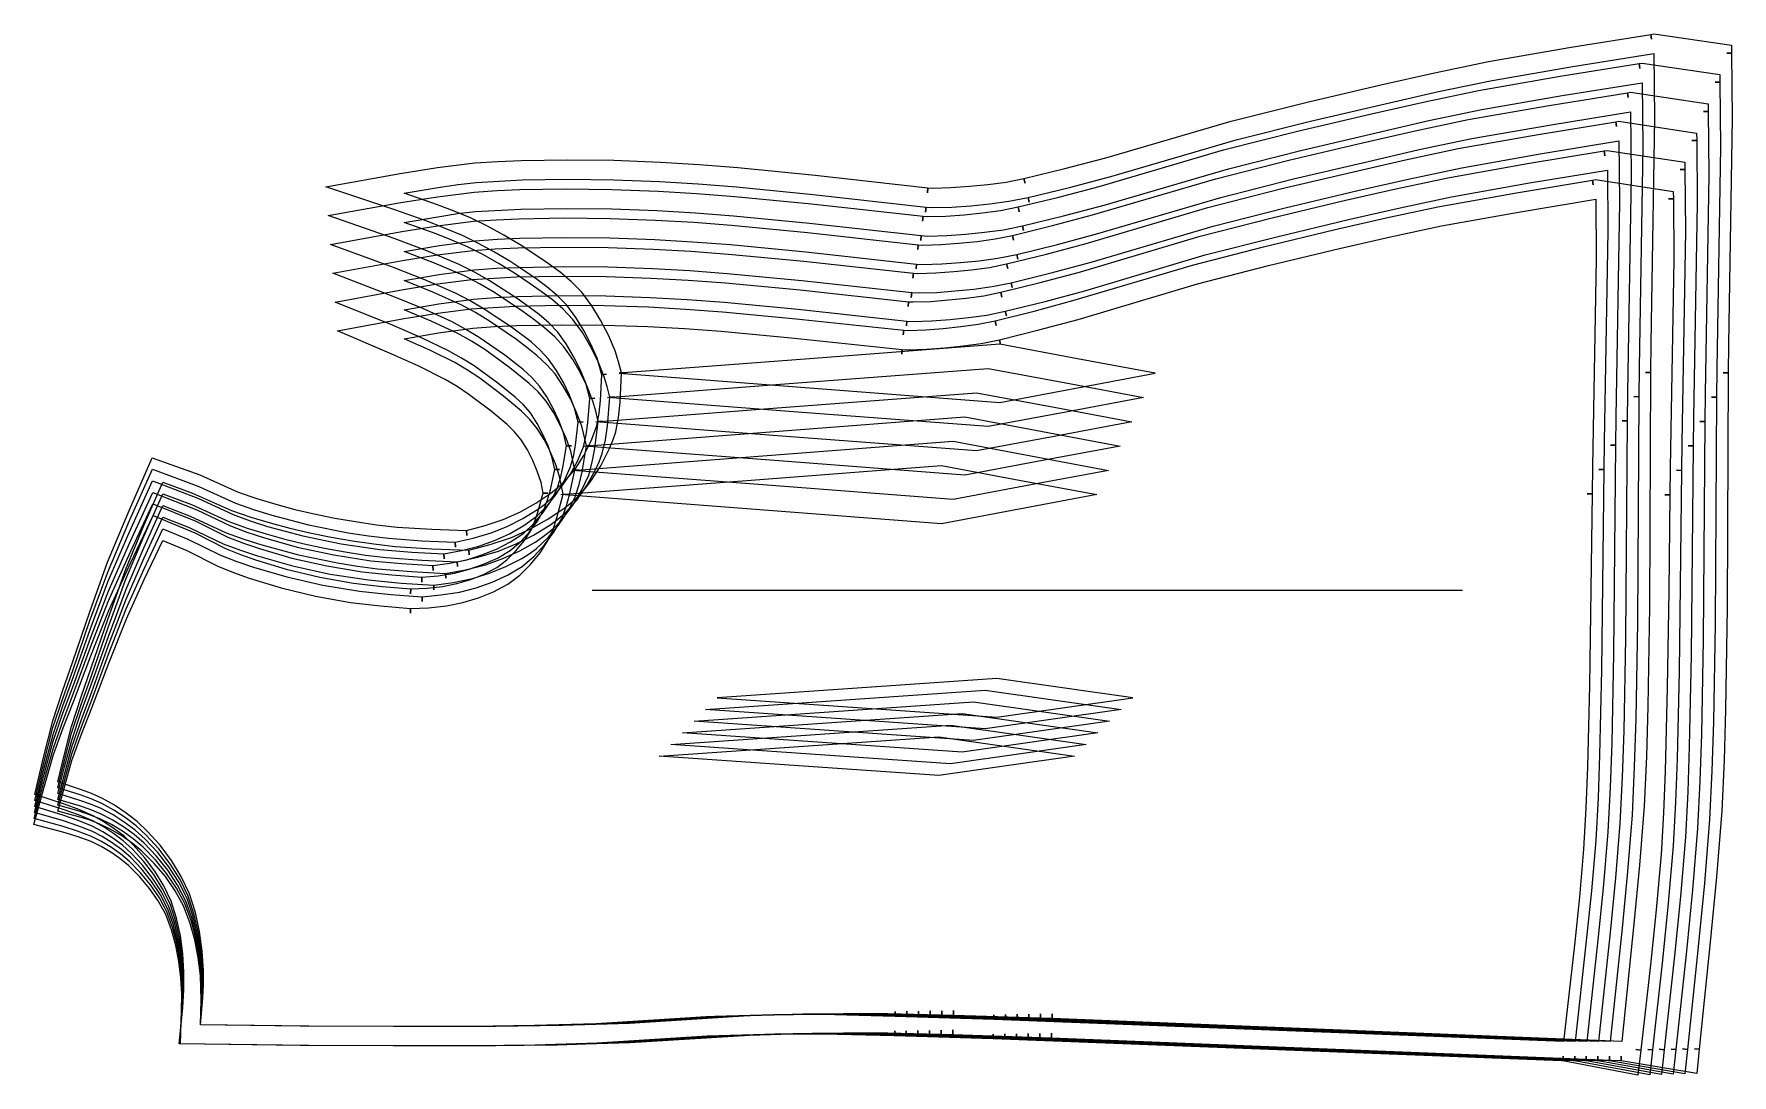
# Model space of a CAD drawing. Header units: inches. Extents: x 0 to 34.4, y 0 to 21.1.
import ezdxf

# ---------------------------------------------------------------- set-up
doc = ezdxf.new("R2010")
doc.units = ezdxf.units.IN

msp = doc.modelspace()

# ---------------------------------------------------------------- linework, layer by layer
at = {"layer": 'T001L001'}
for points in [[(0.021, 5.685), (0.193, 6.435), (0.382, 7.181), (0.579, 7.784), (0.791, 8.383), (1.133, 9.393), (1.494, 10.396), (1.937, 11.46), (2.396, 12.516), (3.364, 12.166), (4.14, 11.82), (4.518, 11.689), (4.902, 11.574), (5.288, 11.469), (5.678, 11.377), (6.097, 11.292), (6.518, 11.22), (6.941, 11.158), (7.366, 11.109), (8.065, 11.065), (8.766, 11.039), (8.777, 10.941), (8.766, 11.039), (9.145, 11.139), (9.515, 11.263), (9.852, 11.415), (10.175, 11.593), (10.48, 11.797), (10.623, 11.911), (10.758, 12.034), (10.969, 12.285), (11.146, 12.562), (11.296, 12.856), (11.41, 13.165), (11.459, 13.419), (11.486, 13.677), (11.509, 14.199), (11.607, 14.211), (11.509, 14.199), (11.415, 14.532), (11.292, 14.819), (11.147, 15.096), (10.986, 15.361), (10.801, 15.611), (10.609, 15.805), (10.399, 15.982), (10.178, 16.146), (9.95, 16.3), (9.645, 16.499), (9.333, 16.687), (9.014, 16.862), (8.686, 17.022), (8.006, 17.296), (7.315, 17.545), (5.919, 18.009), (7.424, 18.279), (8.178, 18.399), (8.936, 18.492), (9.405, 18.524), (9.875, 18.544), (10.816, 18.557), (11.758, 18.546), (12.699, 18.51), (13.485, 18.462), (14.269, 18.4), (15.837, 18.244), (18.121, 17.989), (18.112, 17.89), (18.121, 17.989), (18.215, 17.982), (18.59, 17.992), (18.964, 18.02), (19.338, 18.056), (19.71, 18.105), (20.07, 18.177), (20.091, 18.081), (20.07, 18.177), (20.9, 18.378), (21.726, 18.597), (24.27, 19.34), (25.784, 19.721), (27.304, 20.076), (28.393, 20.323), (29.487, 20.55), (31.16, 20.839), (32.778, 21.099), (32.794, 21.002), (32.778, 21.099), (32.838, 21.108), (34.414, 20.878), (34.415, 20.721), (34.317, 20.72), (34.415, 20.721), (34.424, 19.393), (34.349, 14.821), (34.343, 14.235), (34.245, 14.236), (34.343, 14.235), (34.325, 9.473), (34.292, 7.412), (34.262, 6.383), (34.214, 5.354), (34.109, 4.021), (33.982, 2.691), (33.758, 0.522), (33.66, 0.532), (33.758, 0.522), (33.707, 0.032), (32.175, 0.287), (32.179, 0.385), (32.175, 0.287), (32.15, 0.291), (20.625, 0.751), (20.628, 0.849), (20.625, 0.751), (18.627, 0.816), (18.63, 0.914), (18.627, 0.816), (17.048, 0.853), (15.777, 0.843), (14.507, 0.805), (12.088, 0.651), (10.724, 0.61), (9.358, 0.59), (7.615, 0.589), (5.566, 0.597), (2.944, 0.631), (3.015, 1.361), (3.037, 1.726), (3.041, 2.091), (3.018, 2.457), (2.968, 2.821), (2.892, 3.178), (2.781, 3.525), (2.631, 3.837), (2.45, 4.132), (2.242, 4.411), (2.011, 4.67), (1.826, 4.84), (1.628, 4.994), (1.419, 5.134), (1.2, 5.257), (0.913, 5.382), (0.619, 5.491), (0.021, 5.685)], [(0.485, 5.944), (0.617, 6.509), (0.761, 7.07), (0.955, 7.665), (1.163, 8.255), (1.503, 9.258), (1.861, 10.254), (2.229, 11.14), (2.61, 12.02), (3.217, 11.8), (4.005, 11.449), (4.395, 11.314), (4.791, 11.195), (5.19, 11.087), (5.592, 10.992), (6.022, 10.905), (6.455, 10.83), (6.889, 10.767), (7.325, 10.717), (8.069, 10.67), (8.814, 10.642), (8.825, 10.545), (8.814, 10.642), (9.251, 10.758), (9.678, 10.901), (10.05, 11.069), (10.407, 11.265), (10.743, 11.49), (10.901, 11.615), (11.05, 11.751), (11.175, 11.891), (11.29, 12.039), (11.493, 12.354), (11.664, 12.69), (11.735, 12.864), (11.793, 13.042), (11.851, 13.335), (11.881, 13.633), (11.908, 14.235), (12.006, 14.245), (11.908, 14.235), (11.851, 14.463), (11.78, 14.685), (11.644, 15), (11.487, 15.304), (11.31, 15.596), (11.107, 15.87), (10.896, 16.083), (10.666, 16.277), (10.424, 16.457), (10.173, 16.626), (9.854, 16.833), (9.528, 17.029), (9.195, 17.212), (8.853, 17.38), (8.521, 17.517), (8.184, 17.642), (7.503, 17.878), (8.233, 18.001), (8.599, 18.056), (8.966, 18.099), (9.894, 18.147), (10.824, 18.161), (11.754, 18.15), (12.683, 18.116), (13.463, 18.069), (14.242, 18.007), (15.798, 17.853), (18.085, 17.596), (18.076, 17.498), (18.085, 17.596), (18.218, 17.587), (18.606, 17.598), (18.993, 17.626), (19.38, 17.664), (19.765, 17.715), (20.157, 17.793), (20.178, 17.697), (20.157, 17.793), (20.995, 17.996), (21.83, 18.217), (24.372, 18.959), (25.879, 19.339), (27.392, 19.692), (28.474, 19.938), (29.561, 20.164), (31.199, 20.447), (32.841, 20.71), (32.85, 19.4), (32.775, 14.842), (32.769, 14.246), (32.67, 14.247), (32.769, 14.246), (32.75, 9.497), (32.718, 7.472), (32.688, 6.46), (32.641, 5.449), (32.548, 4.256), (32.436, 3.065), (32.191, 0.683), (20.639, 1.144), (20.643, 1.243), (20.639, 1.144), (18.638, 1.209), (18.641, 1.308), (18.638, 1.209), (17.048, 1.247), (15.769, 1.236), (14.49, 1.198), (12.072, 1.044), (10.713, 1.003), (9.354, 0.984), (7.616, 0.983), (5.569, 0.991), (3.373, 1.019), (3.421, 1.567), (3.436, 1.841), (3.437, 2.115), (3.411, 2.514), (3.357, 2.91), (3.274, 3.298), (3.153, 3.676), (2.987, 4.023), (2.786, 4.351), (2.556, 4.66), (2.298, 4.947), (2.091, 5.138), (1.869, 5.311), (1.634, 5.469), (1.387, 5.607), (1.168, 5.705), (0.943, 5.79), (0.485, 5.944)], [(0.018, 5.564), (0.193, 6.306), (0.385, 7.044), (0.582, 7.636), (0.794, 8.223), (1.136, 9.214), (1.497, 10.198), (1.94, 11.243), (2.4, 12.282), (3.343, 11.931), (4.088, 11.592), (4.451, 11.463), (4.819, 11.349), (5.565, 11.153), (6.372, 10.995), (6.779, 10.932), (7.187, 10.882), (7.862, 10.834), (8.539, 10.803), (8.547, 10.705), (8.539, 10.803), (8.906, 10.886), (9.266, 10.992), (9.593, 11.125), (9.908, 11.284), (10.206, 11.468), (10.347, 11.571), (10.48, 11.684), (10.69, 11.917), (10.869, 12.174), (11.022, 12.449), (11.141, 12.74), (11.197, 12.978), (11.231, 13.222), (11.271, 13.717), (11.369, 13.726), (11.271, 13.717), (11.188, 14.027), (11.074, 14.302), (10.94, 14.568), (10.79, 14.823), (10.617, 15.063), (10.436, 15.251), (10.239, 15.422), (9.815, 15.731), (9.23, 16.109), (8.928, 16.28), (8.617, 16.437), (7.965, 16.711), (7.303, 16.959), (5.964, 17.425), (7.44, 17.691), (8.179, 17.809), (8.922, 17.901), (9.387, 17.933), (9.852, 17.953), (10.785, 17.967), (11.718, 17.957), (12.651, 17.923), (13.429, 17.876), (14.207, 17.815), (15.76, 17.663), (18.023, 17.411), (18.014, 17.313), (18.023, 17.411), (18.116, 17.405), (18.488, 17.416), (18.858, 17.443), (19.228, 17.479), (19.597, 17.529), (19.953, 17.6), (19.974, 17.504), (19.953, 17.6), (20.775, 17.8), (21.593, 18.018), (24.113, 18.757), (25.613, 19.136), (27.118, 19.489), (28.197, 19.735), (29.281, 19.961), (30.939, 20.249), (32.542, 20.508), (32.557, 20.411), (32.542, 20.508), (32.602, 20.518), (34.178, 20.285), (34.179, 20.13), (34.081, 20.129), (34.179, 20.13), (34.188, 18.822), (34.113, 14.319), (34.107, 13.742), (34.009, 13.742), (34.107, 13.742), (34.082, 9.15), (34.047, 7.163), (34.016, 6.17), (33.968, 5.178), (33.865, 3.888), (33.74, 2.6), (33.521, 0.52), (33.423, 0.53), (33.521, 0.52), (33.469, 0.026), (31.939, 0.286), (31.943, 0.385), (31.939, 0.286), (31.913, 0.291), (20.389, 0.747), (20.392, 0.845), (20.389, 0.747), (18.391, 0.812), (18.394, 0.91), (18.391, 0.812), (16.836, 0.849), (15.585, 0.838), (14.335, 0.801), (11.954, 0.65), (10.61, 0.609), (9.266, 0.59), (7.55, 0.59), (5.532, 0.598), (2.949, 0.631), (3.011, 1.35), (3.029, 1.709), (3.029, 2.068), (3.002, 2.427), (2.95, 2.783), (2.871, 3.132), (2.758, 3.471), (2.608, 3.776), (2.427, 4.063), (2.221, 4.334), (1.992, 4.585), (1.809, 4.75), (1.614, 4.899), (1.407, 5.034), (1.191, 5.152), (0.905, 5.273), (0.613, 5.378), (0.018, 5.564)], [(0.485, 5.826), (0.618, 6.38), (0.763, 6.931), (0.957, 7.514), (1.165, 8.092), (1.506, 9.076), (1.864, 10.053), (2.23, 10.921), (2.61, 11.783), (3.193, 11.567), (3.949, 11.222), (4.325, 11.089), (4.705, 10.971), (5.089, 10.864), (5.476, 10.769), (5.89, 10.682), (6.306, 10.606), (6.723, 10.542), (7.143, 10.49), (7.86, 10.439), (8.578, 10.406), (8.586, 10.308), (8.578, 10.406), (9.001, 10.502), (9.416, 10.624), (9.778, 10.772), (10.127, 10.948), (10.458, 11.151), (10.614, 11.266), (10.761, 11.391), (10.886, 11.52), (11.002, 11.658), (11.207, 11.954), (11.383, 12.269), (11.457, 12.434), (11.52, 12.603), (11.585, 12.882), (11.625, 13.166), (11.672, 13.743), (11.77, 13.751), (11.672, 13.743), (11.62, 13.961), (11.555, 14.176), (11.429, 14.478), (11.283, 14.772), (11.117, 15.054), (10.926, 15.318), (10.727, 15.525), (10.51, 15.714), (10.28, 15.889), (10.042, 16.054), (9.74, 16.257), (9.43, 16.449), (9.113, 16.628), (8.789, 16.793), (8.473, 16.929), (8.151, 17.053), (7.503, 17.287), (8.226, 17.41), (8.589, 17.465), (8.953, 17.507), (9.872, 17.557), (10.793, 17.571), (11.714, 17.562), (12.635, 17.529), (13.408, 17.482), (14.18, 17.422), (15.722, 17.271), (17.988, 17.019), (17.979, 16.921), (17.988, 17.019), (18.12, 17.01), (18.504, 17.021), (18.888, 17.05), (19.271, 17.087), (19.652, 17.138), (20.04, 17.216), (20.062, 17.12), (20.04, 17.216), (20.871, 17.418), (21.697, 17.638), (24.215, 18.376), (25.708, 18.754), (27.207, 19.105), (28.279, 19.35), (29.355, 19.575), (30.978, 19.857), (32.604, 20.119), (32.613, 18.829), (32.539, 14.341), (32.532, 13.754), (32.434, 13.755), (32.532, 13.754), (32.507, 9.177), (32.473, 7.225), (32.443, 6.25), (32.396, 5.276), (32.304, 4.126), (32.194, 2.978), (31.954, 0.683), (20.403, 1.14), (20.407, 1.239), (20.403, 1.14), (18.402, 1.205), (18.405, 1.304), (18.402, 1.205), (16.837, 1.242), (15.577, 1.232), (14.318, 1.195), (11.937, 1.043), (10.599, 1.003), (9.261, 0.984), (7.55, 0.983), (5.535, 0.991), (3.373, 1.019), (3.415, 1.558), (3.426, 1.827), (3.425, 2.096), (3.395, 2.487), (3.337, 2.876), (3.251, 3.257), (3.129, 3.627), (2.963, 3.965), (2.761, 4.285), (2.532, 4.586), (2.276, 4.866), (2.071, 5.051), (1.851, 5.219), (1.618, 5.371), (1.375, 5.505), (1.158, 5.598), (0.936, 5.679), (0.485, 5.826)], [(0.015, 5.442), (0.193, 6.177), (0.388, 6.907), (0.585, 7.487), (0.797, 8.063), (1.14, 9.034), (1.5, 9.999), (1.944, 11.027), (2.403, 12.048), (3.323, 11.697), (4.036, 11.364), (4.384, 11.237), (4.737, 11.124), (5.452, 10.93), (6.227, 10.77), (7.009, 10.655), (7.66, 10.602), (8.312, 10.567), (8.319, 10.468), (8.312, 10.567), (8.669, 10.632), (9.019, 10.72), (9.336, 10.835), (9.642, 10.975), (9.934, 11.139), (10.203, 11.335), (10.412, 11.548), (10.592, 11.787), (10.749, 12.043), (10.873, 12.315), (10.935, 12.539), (10.977, 12.769), (11.033, 13.236), (11.132, 13.242), (11.033, 13.236), (10.961, 13.523), (10.857, 13.786), (10.733, 14.041), (10.594, 14.286), (10.433, 14.516), (10.264, 14.697), (10.078, 14.863), (9.679, 15.163), (9.128, 15.531), (8.841, 15.699), (8.548, 15.853), (7.924, 16.125), (7.291, 16.374), (6.01, 16.841), (7.456, 17.103), (8.18, 17.219), (8.908, 17.31), (9.368, 17.342), (9.83, 17.362), (10.754, 17.377), (11.678, 17.368), (12.602, 17.335), (13.374, 17.29), (14.144, 17.23), (15.683, 17.081), (17.926, 16.834), (17.917, 16.736), (17.926, 16.834), (18.018, 16.828), (18.385, 16.839), (18.752, 16.866), (19.119, 16.903), (19.484, 16.952), (19.836, 17.023), (19.858, 16.927), (19.836, 17.023), (20.651, 17.222), (21.461, 17.439), (23.957, 18.173), (25.441, 18.55), (26.933, 18.902), (28.002, 19.147), (29.075, 19.372), (30.718, 19.66), (32.305, 19.917), (32.321, 19.82), (32.305, 19.917), (32.366, 19.927), (33.942, 19.692), (33.943, 19.539), (33.845, 19.538), (33.943, 19.539), (33.951, 18.251), (33.877, 13.818), (33.871, 13.248), (33.772, 13.249), (33.871, 13.248), (33.839, 8.827), (33.803, 6.914), (33.771, 5.957), (33.723, 5.002), (33.621, 3.755), (33.498, 2.509), (33.285, 0.517), (33.187, 0.527), (33.285, 0.517), (33.231, 0.02), (31.703, 0.286), (31.706, 0.385), (31.703, 0.286), (31.677, 0.291), (20.153, 0.743), (20.156, 0.841), (20.153, 0.743), (18.155, 0.808), (18.157, 0.906), (18.155, 0.808), (16.624, 0.844), (15.393, 0.834), (14.163, 0.798), (11.819, 0.649), (10.496, 0.609), (9.173, 0.59), (7.484, 0.59), (5.498, 0.598), (2.953, 0.631), (3.006, 1.338), (3.02, 1.691), (3.017, 2.044), (2.987, 2.396), (2.931, 2.744), (2.85, 3.086), (2.736, 3.417), (2.586, 3.714), (2.405, 3.994), (2.201, 4.257), (1.973, 4.501), (1.792, 4.66), (1.599, 4.804), (1.395, 4.934), (1.182, 5.048), (0.898, 5.164), (0.607, 5.265), (0.015, 5.442)], [(0.011, 5.321), (0.193, 6.048), (0.391, 6.77), (0.588, 7.339), (0.8, 7.903), (1.143, 8.855), (1.504, 9.8), (1.947, 10.81), (2.407, 11.814), (3.303, 11.462), (3.984, 11.136), (4.317, 11.01), (4.655, 10.899), (5.339, 10.706), (6.081, 10.546), (6.831, 10.427), (7.458, 10.371), (8.087, 10.33), (8.09, 10.232), (8.087, 10.33), (8.432, 10.378), (8.773, 10.449), (9.08, 10.545), (9.378, 10.665), (9.663, 10.81), (9.928, 10.986), (10.135, 11.181), (10.317, 11.4), (10.477, 11.638), (10.607, 11.892), (10.674, 12.101), (10.723, 12.317), (10.796, 12.756), (10.894, 12.759), (10.796, 12.756), (10.733, 13.019), (10.639, 13.271), (10.526, 13.514), (10.397, 13.749), (10.248, 13.97), (10.09, 14.144), (9.917, 14.304), (9.543, 14.595), (9.024, 14.954), (8.755, 15.118), (8.477, 15.269), (7.884, 15.54), (7.279, 15.788), (6.058, 16.257), (7.472, 16.514), (8.181, 16.629), (8.894, 16.719), (9.35, 16.751), (9.807, 16.772), (10.722, 16.788), (11.638, 16.779), (12.554, 16.748), (13.318, 16.703), (14.082, 16.645), (15.607, 16.499), (17.828, 16.257), (17.819, 16.159), (17.828, 16.257), (17.919, 16.251), (18.283, 16.262), (18.646, 16.29), (19.009, 16.326), (19.37, 16.376), (19.719, 16.446), (19.741, 16.35), (19.719, 16.446), (20.526, 16.645), (21.328, 16.86), (23.8, 17.59), (25.27, 17.965), (26.747, 18.315), (27.806, 18.559), (28.869, 18.783), (30.497, 19.07), (32.068, 19.327), (32.084, 19.23), (32.068, 19.327), (32.129, 19.337), (33.706, 19.099), (33.707, 18.948), (33.608, 18.947), (33.707, 18.948), (33.715, 17.68), (33.641, 13.316), (33.635, 12.756), (33.536, 12.756), (33.635, 12.756), (33.596, 8.504), (33.558, 6.664), (33.526, 5.744), (33.478, 4.826), (33.376, 3.621), (33.256, 2.418), (33.048, 0.514), (32.95, 0.524), (33.048, 0.514), (32.994, 0.014), (31.467, 0.286), (31.47, 0.384), (31.467, 0.286), (31.44, 0.291), (19.917, 0.739), (19.92, 0.837), (19.917, 0.739), (17.919, 0.804), (17.921, 0.902), (17.919, 0.804), (16.413, 0.84), (15.201, 0.83), (13.991, 0.794), (11.684, 0.648), (10.383, 0.609), (9.08, 0.59), (7.418, 0.59), (5.464, 0.598), (2.958, 0.631), (3.002, 1.327), (3.012, 1.674), (3.005, 2.021), (2.971, 2.365), (2.913, 2.706), (2.829, 3.04), (2.714, 3.363), (2.564, 3.652), (2.384, 3.924), (2.18, 4.18), (1.954, 4.416), (1.776, 4.57), (1.585, 4.709), (1.384, 4.834), (1.174, 4.943), (0.89, 5.055), (0.6, 5.151), (0.011, 5.321)], [(0.485, 5.708), (0.619, 6.251), (0.765, 6.792), (0.959, 7.363), (1.168, 7.93), (1.508, 8.894), (1.866, 9.852), (2.231, 10.703), (2.61, 11.547), (3.169, 11.334), (3.894, 10.996), (4.254, 10.864), (4.62, 10.747), (5.36, 10.546), (6.156, 10.382), (6.558, 10.317), (6.962, 10.263), (7.651, 10.208), (8.342, 10.17), (8.348, 10.072), (8.342, 10.17), (8.751, 10.245), (9.153, 10.347), (9.506, 10.475), (9.848, 10.63), (10.172, 10.813), (10.326, 10.916), (10.473, 11.031), (10.597, 11.15), (10.713, 11.278), (10.922, 11.553), (11.102, 11.849), (11.246, 12.164), (11.319, 12.428), (11.369, 12.7), (11.436, 13.251), (11.534, 13.256), (11.436, 13.251), (11.389, 13.46), (11.331, 13.666), (11.215, 13.957), (11.078, 14.239), (10.924, 14.511), (10.745, 14.767), (10.558, 14.967), (10.353, 15.15), (10.136, 15.321), (9.912, 15.482), (9.333, 15.868), (9.032, 16.044), (8.725, 16.206), (8.119, 16.463), (7.503, 16.697), (8.219, 16.819), (8.939, 16.916), (9.394, 16.948), (9.85, 16.966), (10.762, 16.981), (11.675, 16.973), (12.587, 16.941), (13.353, 16.896), (14.118, 16.837), (15.646, 16.689), (17.891, 16.442), (17.882, 16.344), (17.891, 16.442), (18.021, 16.433), (18.402, 16.445), (18.782, 16.473), (19.161, 16.511), (19.539, 16.562), (19.924, 16.639), (19.945, 16.543), (19.924, 16.639), (20.747, 16.841), (21.565, 17.059), (24.059, 17.793), (25.537, 18.168), (27.022, 18.518), (28.084, 18.762), (29.15, 18.986), (30.757, 19.267), (32.368, 19.529), (32.376, 18.259), (32.302, 13.839), (32.296, 13.262), (32.198, 13.263), (32.296, 13.262), (32.265, 8.857), (32.228, 6.979), (32.198, 6.04), (32.151, 5.102), (32.06, 3.996), (31.953, 2.891), (31.718, 0.683), (20.167, 1.136), (20.17, 1.235), (20.167, 1.136), (18.166, 1.201), (18.169, 1.3), (18.166, 1.201), (16.625, 1.238), (15.386, 1.228), (14.146, 1.191), (11.802, 1.042), (10.486, 1.003), (9.168, 0.984), (7.485, 0.984), (5.501, 0.992), (3.373, 1.019), (3.408, 1.549), (3.416, 1.813), (3.412, 2.077), (3.378, 2.461), (3.318, 2.842), (3.229, 3.215), (3.106, 3.577), (2.938, 3.908), (2.737, 4.22), (2.508, 4.513), (2.255, 4.785), (2.05, 4.964), (1.832, 5.127), (1.603, 5.273), (1.362, 5.402), (1.148, 5.491), (0.93, 5.569), (0.485, 5.708)], [(0.485, 5.589), (0.767, 6.652), (0.962, 7.212), (1.17, 7.768), (1.511, 8.713), (1.868, 9.651), (2.233, 10.484), (2.61, 11.311), (3.145, 11.101), (3.839, 10.769), (4.184, 10.639), (4.534, 10.524), (5.243, 10.323), (6.007, 10.158), (6.78, 10.037), (7.442, 9.976), (8.105, 9.934), (8.109, 9.835), (8.105, 9.934), (8.501, 9.989), (8.891, 10.07), (9.235, 10.177), (9.569, 10.312), (9.887, 10.474), (10.039, 10.567), (10.184, 10.67), (10.425, 10.897), (10.636, 11.152), (10.822, 11.429), (10.973, 11.724), (11.054, 11.975), (11.112, 12.233), (11.199, 12.759), (11.298, 12.762), (11.199, 12.759), (11.106, 13.156), (11.001, 13.436), (10.874, 13.707), (10.731, 13.968), (10.565, 14.215), (10.389, 14.409), (10.197, 14.587), (9.993, 14.754), (9.781, 14.911), (9.235, 15.287), (8.951, 15.46), (8.66, 15.619), (8.087, 15.874), (7.503, 16.106), (8.213, 16.228), (8.925, 16.325), (9.376, 16.357), (9.827, 16.376), (10.731, 16.391), (11.635, 16.384), (12.539, 16.354), (13.298, 16.31), (14.056, 16.252), (15.569, 16.107), (17.794, 15.865), (17.785, 15.767), (17.794, 15.865), (17.923, 15.857), (18.3, 15.868), (18.677, 15.897), (19.052, 15.934), (19.426, 15.985), (19.808, 16.063), (19.829, 15.966), (19.808, 16.063), (20.622, 16.263), (21.433, 16.48), (23.903, 17.21), (25.367, 17.583), (26.837, 17.932), (27.889, 18.174), (28.944, 18.397), (30.536, 18.677), (32.132, 18.938), (32.14, 17.688), (32.066, 13.338), (32.06, 12.77), (31.962, 12.771), (32.06, 12.77), (32.022, 8.537), (31.984, 6.732), (31.952, 5.83), (31.906, 4.929), (31.817, 3.866), (31.711, 2.805), (31.482, 0.683), (19.931, 1.133), (19.934, 1.231), (19.931, 1.133), (17.93, 1.198), (17.932, 1.296), (17.93, 1.198), (16.414, 1.234), (15.194, 1.224), (13.974, 1.188), (11.668, 1.041), (10.372, 1.003), (9.076, 0.984), (7.419, 0.984), (5.467, 0.992), (3.373, 1.019), (3.401, 1.539), (3.399, 2.058), (3.362, 2.435), (3.298, 2.808), (3.207, 3.173), (3.082, 3.527), (2.913, 3.85), (2.712, 4.154), (2.485, 4.44), (2.233, 4.703), (2.03, 4.877), (1.814, 5.034), (1.587, 5.176), (1.35, 5.299), (1.139, 5.385), (0.923, 5.458), (0.485, 5.589)], [(0.003, 5.2), (0.191, 5.919), (0.394, 6.633), (0.592, 7.191), (0.803, 7.744), (1.147, 8.676), (1.507, 9.602), (1.951, 10.594), (2.411, 11.58), (3.283, 11.228), (3.933, 10.908), (4.25, 10.784), (4.573, 10.674), (5.227, 10.482), (5.936, 10.321), (6.654, 10.2), (7.257, 10.139), (7.862, 10.093), (7.863, 9.995), (7.862, 10.093), (8.197, 10.124), (8.528, 10.177), (8.825, 10.255), (9.116, 10.356), (9.394, 10.481), (9.655, 10.637), (9.861, 10.813), (10.044, 11.014), (10.206, 11.233), (10.341, 11.47), (10.414, 11.664), (10.47, 11.866), (10.558, 12.277), (10.657, 12.277), (10.558, 12.277), (10.506, 12.517), (10.421, 12.756), (10.318, 12.988), (10.201, 13.212), (10.063, 13.424), (9.917, 13.592), (9.756, 13.746), (9.407, 14.027), (8.921, 14.377), (8.667, 14.537), (8.407, 14.685), (7.843, 14.955), (7.268, 15.203), (6.106, 15.673), (7.49, 15.926), (8.183, 16.039), (8.879, 16.128), (9.784, 16.181), (10.691, 16.198), (11.598, 16.191), (12.505, 16.16), (13.263, 16.117), (14.019, 16.06), (15.53, 15.917), (17.73, 15.68), (17.722, 15.582), (17.73, 15.68), (17.82, 15.675), (18.181, 15.686), (18.54, 15.714), (18.9, 15.75), (19.257, 15.799), (19.603, 15.87), (19.624, 15.774), (19.603, 15.87), (20.401, 16.067), (21.195, 16.281), (23.643, 17.007), (25.099, 17.38), (26.562, 17.728), (27.611, 17.971), (28.663, 18.194), (30.276, 18.48), (31.832, 18.736), (31.848, 18.639), (31.832, 18.736), (31.893, 18.746), (33.47, 18.506), (33.47, 18.357), (33.372, 18.357), (33.47, 18.357), (33.478, 17.109), (33.405, 12.815), (33.399, 12.26), (33.3, 12.261), (33.399, 12.26), (33.353, 8.181), (33.313, 6.414), (33.28, 5.531), (33.233, 4.649), (33.132, 3.487), (33.013, 2.326), (32.812, 0.511), (32.714, 0.521), (32.812, 0.511), (32.756, 0.007), (31.231, 0.286), (31.234, 0.384), (31.231, 0.286), (31.203, 0.291), (19.68, 0.735), (19.684, 0.834), (19.68, 0.735), (17.682, 0.8), (17.685, 0.898), (17.682, 0.8), (16.201, 0.836), (15.01, 0.826), (13.819, 0.791), (11.55, 0.647), (10.269, 0.609), (8.988, 0.591), (7.353, 0.59), (5.43, 0.599), (2.963, 0.631), (2.998, 1.315), (3.004, 1.657), (2.993, 1.998), (2.956, 2.335), (2.895, 2.668), (2.809, 2.994), (2.692, 3.309), (2.542, 3.591), (2.362, 3.855), (2.16, 4.103), (1.936, 4.332), (1.759, 4.481), (1.571, 4.614), (1.372, 4.734), (1.165, 4.838), (0.882, 4.947), (0.592, 5.039), (0.003, 5.2)], [(0.485, 5.471), (0.769, 6.513), (0.964, 7.062), (1.172, 7.606), (1.513, 8.531), (1.871, 9.45), (2.234, 10.265), (2.61, 11.075), (3.122, 10.868), (3.784, 10.542), (4.113, 10.414), (4.448, 10.3), (5.127, 10.1), (5.858, 9.934), (6.598, 9.81), (7.233, 9.745), (7.869, 9.698), (7.87, 9.599), (7.869, 9.698), (8.251, 9.733), (8.629, 9.792), (8.963, 9.88), (9.289, 9.994), (9.602, 10.135), (9.895, 10.31), (10.137, 10.517), (10.351, 10.752), (10.541, 11.008), (10.699, 11.285), (10.788, 11.522), (10.856, 11.767), (10.963, 12.267), (11.062, 12.267), (10.963, 12.267), (10.881, 12.646), (10.786, 12.915), (10.67, 13.175), (10.539, 13.426), (10.385, 13.663), (10.221, 13.851), (10.041, 14.024), (9.65, 14.339), (9.137, 14.707), (8.87, 14.876), (8.596, 15.032), (8.055, 15.285), (7.503, 15.515), (8.206, 15.637), (8.912, 15.734), (9.358, 15.766), (9.805, 15.785), (10.7, 15.802), (11.596, 15.796), (12.491, 15.767), (13.243, 15.724), (13.994, 15.667), (15.493, 15.525), (17.697, 15.288), (17.688, 15.19), (17.697, 15.288), (17.825, 15.28), (18.198, 15.292), (18.571, 15.32), (18.943, 15.358), (19.314, 15.409), (19.691, 15.486), (19.713, 15.39), (19.691, 15.486), (20.498, 15.685), (21.301, 15.901), (23.746, 16.627), (25.196, 16.998), (26.652, 17.345), (27.693, 17.586), (28.739, 17.808), (30.316, 18.087), (31.896, 18.348), (31.903, 17.118), (31.83, 12.837), (31.824, 12.278), (31.725, 12.279), (31.824, 12.278), (31.779, 8.217), (31.739, 6.485), (31.707, 5.62), (31.66, 4.756), (31.573, 3.736), (31.47, 2.718), (31.246, 0.683), (19.694, 1.129), (19.698, 1.227), (19.694, 1.129), (17.694, 1.194), (17.696, 1.292), (17.694, 1.194), (16.202, 1.229), (15.002, 1.22), (13.802, 1.184), (11.533, 1.04), (10.259, 1.002), (8.984, 0.984), (7.354, 0.984), (5.433, 0.992), (3.373, 1.019), (3.395, 1.53), (3.387, 2.039), (3.346, 2.409), (3.279, 2.774), (3.185, 3.131), (3.058, 3.477), (2.889, 3.792), (2.688, 4.088), (2.461, 4.366), (2.211, 4.622), (2.01, 4.791), (1.796, 4.942), (1.572, 5.078), (1.337, 5.197), (1.129, 5.278), (0.917, 5.348), (0.485, 5.471)], [(0, 5.078), (0.19, 5.79), (0.396, 6.497), (0.595, 7.043), (0.807, 7.584), (1.15, 8.497), (1.51, 9.403), (1.955, 10.379), (2.416, 11.347), (3.263, 10.992), (3.882, 10.679), (4.184, 10.557), (4.491, 10.449), (5.115, 10.258), (5.792, 10.096), (6.477, 9.972), (7.057, 9.907), (7.638, 9.857), (7.636, 9.758), (7.638, 9.857), (7.963, 9.87), (8.285, 9.904), (8.573, 9.964), (8.855, 10.047), (9.126, 10.153), (9.383, 10.289), (9.588, 10.447), (9.772, 10.629), (9.937, 10.83), (10.078, 11.049), (10.156, 11.229), (10.218, 11.415), (10.321, 11.799), (10.419, 11.796), (10.321, 11.799), (10.279, 12.014), (10.203, 12.242), (10.11, 12.462), (10.004, 12.676), (9.878, 12.879), (9.743, 13.04), (9.594, 13.188), (9.27, 13.46), (8.816, 13.801), (8.579, 13.957), (8.336, 14.102), (7.802, 14.371), (7.258, 14.619), (6.156, 15.089), (7.508, 15.338), (8.185, 15.449), (8.865, 15.536), (9.761, 15.59), (10.66, 15.608), (11.559, 15.602), (12.457, 15.573), (13.207, 15.531), (13.956, 15.476), (15.453, 15.335), (17.633, 15.103), (17.624, 15.005), (17.633, 15.103), (17.721, 15.098), (18.078, 15.109), (18.434, 15.137), (18.79, 15.174), (19.144, 15.223), (19.486, 15.293), (19.507, 15.197), (19.486, 15.293), (20.276, 15.489), (21.063, 15.702), (23.486, 16.423), (24.928, 16.795), (26.377, 17.141), (27.415, 17.383), (28.457, 17.605), (30.055, 17.89), (31.595, 18.145), (31.611, 18.048), (31.595, 18.145), (31.657, 18.156), (33.233, 17.913), (33.234, 17.766), (33.136, 17.766), (33.234, 17.766), (33.242, 16.538), (33.168, 12.313), (33.162, 11.766), (33.064, 11.767), (33.162, 11.766), (33.142, 9.812), (33.11, 7.857), (33.068, 6.164), (33.035, 5.318), (32.987, 4.472), (32.888, 3.352), (32.771, 2.234), (32.575, 0.507), (32.477, 0.518), (32.575, 0.507), (32.517, 0), (30.994, 0.285), (30.998, 0.384), (30.994, 0.285), (30.966, 0.291), (19.444, 0.731), (19.448, 0.83), (19.444, 0.731), (17.446, 0.796), (17.449, 0.895), (17.446, 0.796), (15.989, 0.831), (14.818, 0.822), (13.646, 0.787), (11.415, 0.646), (10.156, 0.609), (8.895, 0.591), (7.287, 0.591), (5.396, 0.599), (2.968, 0.631), (2.994, 1.303), (2.995, 1.639), (2.98, 1.974), (2.94, 2.303), (2.876, 2.629), (2.789, 2.947), (2.671, 3.255), (2.52, 3.529), (2.341, 3.785), (2.139, 4.026), (1.918, 4.247), (1.743, 4.39), (1.557, 4.519), (1.361, 4.634), (1.157, 4.734), (0.874, 4.838), (0.586, 4.925), (0, 5.078)], [(0.485, 5.353), (0.771, 6.374), (0.966, 6.911), (1.174, 7.443), (1.515, 8.35), (1.873, 9.249), (2.235, 10.047), (2.61, 10.839), (3.098, 10.635), (3.729, 10.315), (4.043, 10.189), (4.362, 10.076), (5.01, 9.877), (5.709, 9.71), (6.417, 9.583), (7.024, 9.514), (7.633, 9.461), (7.631, 9.363), (7.633, 9.461), (8.001, 9.476), (8.366, 9.515), (8.691, 9.583), (9.01, 9.677), (9.317, 9.796), (9.607, 9.95), (9.849, 10.136), (10.066, 10.351), (10.26, 10.588), (10.426, 10.846), (10.523, 11.069), (10.6, 11.3), (10.727, 11.775), (10.825, 11.771), (10.727, 11.775), (10.656, 12.137), (10.571, 12.393), (10.466, 12.642), (10.346, 12.883), (10.204, 13.112), (10.052, 13.293), (9.884, 13.46), (9.52, 13.767), (9.039, 14.126), (8.789, 14.291), (8.532, 14.445), (8.023, 14.695), (7.503, 14.925), (8.199, 15.046), (8.898, 15.143), (9.34, 15.175), (9.783, 15.194), (10.669, 15.212), (11.556, 15.207), (12.443, 15.179), (13.188, 15.138), (13.931, 15.082), (15.417, 14.943), (17.599, 14.711), (17.591, 14.613), (17.599, 14.711), (17.726, 14.703), (18.096, 14.715), (18.465, 14.744), (18.834, 14.782), (19.201, 14.833), (19.575, 14.909), (19.596, 14.813), (19.575, 14.909), (20.374, 15.107), (21.168, 15.322), (23.59, 16.044), (25.025, 16.413), (26.467, 16.758), (27.498, 16.998), (28.534, 17.219), (30.095, 17.497), (31.66, 17.757), (31.667, 16.547), (31.594, 12.336), (31.588, 11.786), (31.489, 11.787), (31.588, 11.786), (31.536, 7.897), (31.494, 6.239), (31.462, 5.41), (31.415, 4.582), (31.33, 3.606), (31.229, 2.631), (31.01, 0.683), (19.458, 1.125), (19.462, 1.223), (19.458, 1.125), (17.457, 1.19), (17.46, 1.288), (17.457, 1.19), (15.991, 1.225), (14.81, 1.216), (13.63, 1.181), (11.399, 1.039), (10.145, 1.002), (8.891, 0.984), (7.288, 0.984), (5.399, 0.992), (3.373, 1.019), (3.388, 1.521), (3.374, 2.021), (3.329, 2.382), (3.259, 2.74), (3.163, 3.09), (3.034, 3.428), (2.864, 3.735), (2.664, 4.023), (2.438, 4.292), (2.189, 4.541), (1.99, 4.704), (1.778, 4.85), (1.556, 4.981), (1.325, 5.094), (1.119, 5.171), (0.91, 5.237), (0.485, 5.353)], [(22.73, 14.229), (21.155, 14.524), (19.58, 14.819), (15.722, 14.524), (11.864, 14.229)], [(11.627, 13.737), (15.486, 14.032), (19.344, 14.327), (20.919, 14.032), (22.494, 13.737)], [(11.864, 14.229), (15.722, 13.933), (19.58, 13.638), (21.155, 13.933), (22.73, 14.229)], [(11.391, 13.244), (15.25, 13.54), (19.108, 13.835), (20.683, 13.54), (22.257, 13.244)], [(22.494, 13.737), (20.919, 13.441), (19.344, 13.146), (15.486, 13.441), (11.627, 13.737)], [(11.155, 12.752), (15.013, 13.048), (18.872, 13.343), (20.446, 13.048), (22.021, 12.752)], [(22.257, 13.244), (20.683, 12.949), (19.108, 12.654), (15.25, 12.949), (11.391, 13.244)], [(10.919, 12.26), (14.777, 12.556), (18.635, 12.851), (20.21, 12.556), (21.785, 12.26)], [(22.021, 12.752), (20.446, 12.457), (18.872, 12.162), (15.013, 12.457), (11.155, 12.752)], [(10.683, 11.768), (14.541, 12.063), (18.399, 12.359), (19.974, 12.063), (21.549, 11.768)], [(21.785, 12.26), (20.21, 11.965), (18.635, 11.67), (14.777, 11.965), (10.919, 12.26)], [(21.549, 11.768), (19.974, 11.473), (18.399, 11.178), (14.541, 11.473), (10.683, 11.768)], [(11.318, 9.829), (28.959, 9.829)], [(22.278, 7.647), (20.9, 7.843), (19.523, 8.04), (16.688, 7.843), (13.853, 7.647)], [(13.617, 7.41), (16.452, 7.607), (19.286, 7.804), (20.664, 7.607), (22.042, 7.41)], [(13.853, 7.647), (16.688, 7.45), (19.523, 7.253), (20.9, 7.45), (22.278, 7.647)], [(13.145, 6.938), (15.979, 7.135), (18.814, 7.332), (20.192, 7.135), (21.57, 6.938)], [(13.381, 7.174), (16.215, 7.371), (19.05, 7.568), (20.428, 7.371), (21.806, 7.174)], [(22.042, 7.41), (20.664, 7.214), (19.286, 7.017), (16.452, 7.214), (13.617, 7.41)], [(12.908, 6.702), (15.743, 6.899), (18.578, 7.096), (19.956, 6.899), (21.334, 6.702)], [(21.57, 6.938), (20.192, 6.741), (18.814, 6.544), (15.979, 6.741), (13.145, 6.938)], [(21.806, 7.174), (20.428, 6.977), (19.05, 6.781), (16.215, 6.977), (13.381, 7.174)], [(12.672, 6.466), (15.507, 6.662), (18.342, 6.859), (19.719, 6.662), (21.097, 6.466)], [(21.334, 6.702), (19.956, 6.505), (18.578, 6.308), (15.743, 6.505), (12.908, 6.702)], [(21.097, 6.466), (19.719, 6.269), (18.342, 6.072), (15.507, 6.269), (12.672, 6.466)]]:
    msp.add_lwpolyline(points, dxfattribs=at)

doc.saveas('drawing.dxf')
